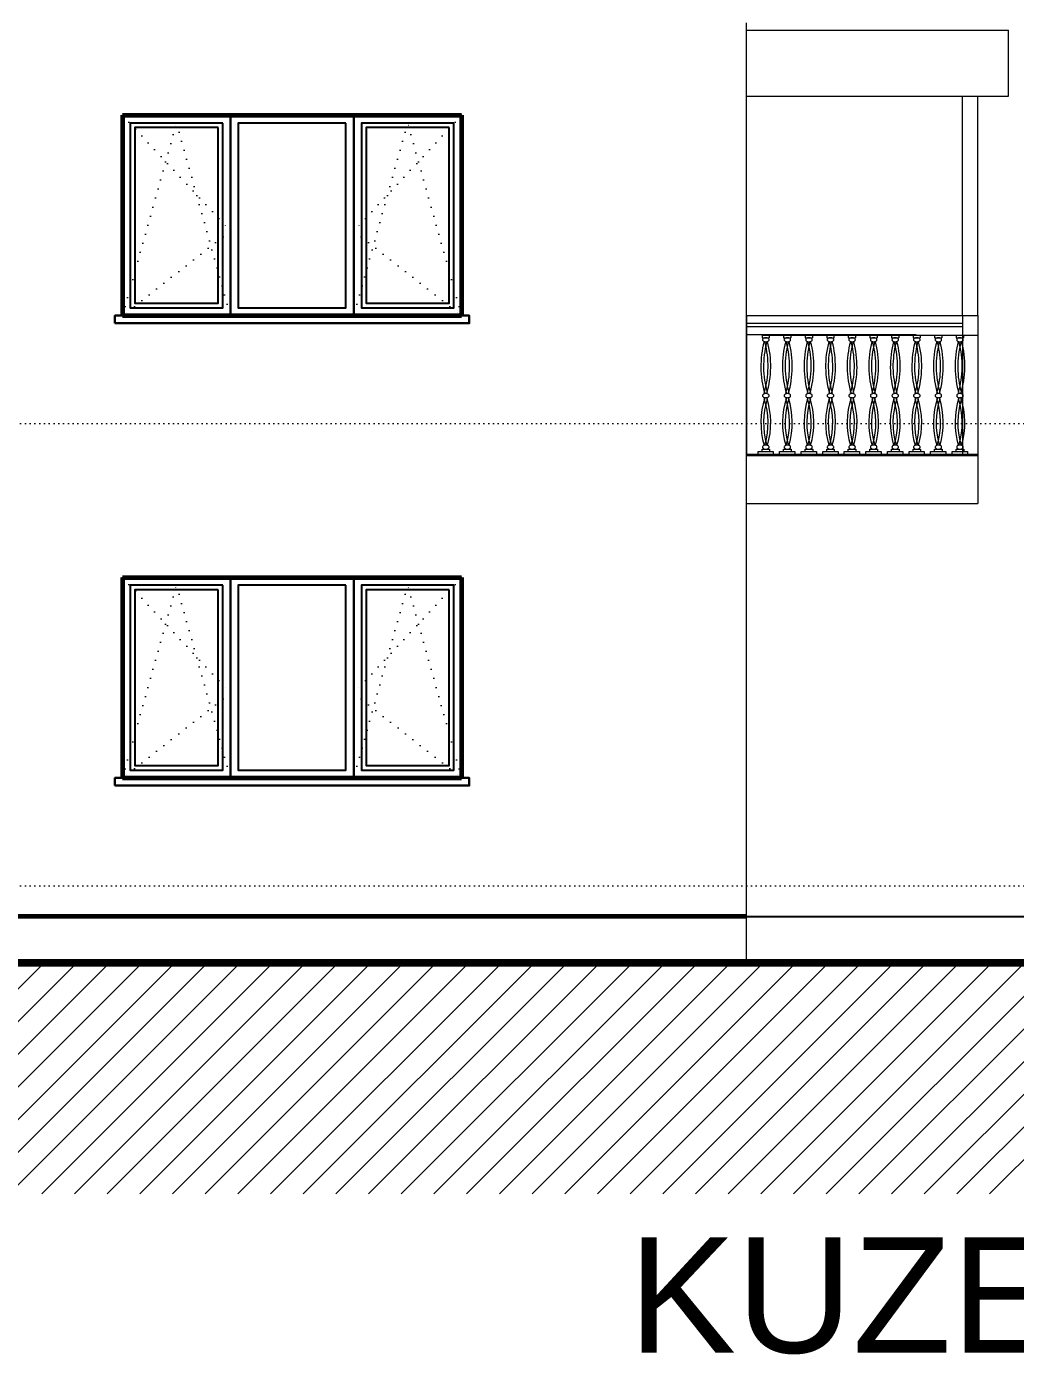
# Model space of a CAD drawing. Extents: x 775040 to 808375, y 4159409 to 4163651.
# Drawn here: x 800378 to 801020, y 4161774 to 4162636 of the extents above; entities that cross this region are included whole.
import ezdxf

# ---------------------------------------------------------------- set-up
doc = ezdxf.new("R2010")
doc.units = 0
doc.header["$MEASUREMENT"] = 0
doc.linetypes.add('ACAD_ISO07W100', pattern=[3, 0, -3])
doc.linetypes.add('DUZ', pattern=[500, 500])
doc.layers.get('0').update_dxf_attribs({"linetype": 'DUZ'})
doc.layers.add('pencere', color=3, linetype='Continuous')
doc.layers.add('YAZI', color=3, linetype='Continuous')
for name, color, linetype, lineweight in [('Z_g1', 1, 'Continuous', 5), ('Z_g6', 6, 'Continuous', 20), ('Z_g8', 192, 'Continuous', 30), ('Z_izdot', 42, 'ACAD_ISO07W100', 9), ('Z_tarama', 8, 'Continuous', 5)]:
    doc.layers.add(name, color=color, linetype=linetype, lineweight=lineweight)
doc.styles.add('FORM', font='arial.ttf', dxfattribs={"height": 1.5})

msp = doc.modelspace()

# ---------------------------------------------------------------- linework, layer by layer
at = {"color": 0, "linetype": 'Continuous', "lineweight": 60}
for p, q in [((800440.19, 4162578.58), (800440.19, 4162448.58)), ((800440.19, 4162578.58), (800440.19, 4162468.58)), ((800440.19, 4162578.58), (800660.19, 4162578.58)), ((800440.19, 4162578.58), (800440.19, 4162448.58)), ((800440.19, 4162578.58), (800660.19, 4162578.58)), ((800660.19, 4162578.58), (800660.19, 4162448.58)), ((800660.19, 4162578.58), (800660.19, 4162468.58)), ((800660.19, 4162578.58), (800660.19, 4162448.58)), ((800440.19, 4162448.58), (800660.19, 4162448.58)), ((800440.19, 4162448.58), (800660.19, 4162448.58)), ((800440.19, 4162278.58), (800440.19, 4162148.58)), ((800440.19, 4162278.58), (800660.19, 4162278.58)), ((800660.19, 4162278.58), (800660.19, 4162148.58)), ((800440.19, 4162148.58), (800660.19, 4162148.58)), ((800845.19, 4162058.58), (799720.19, 4162058.58))]:
    msp.add_line(p, q, dxfattribs=at)
at = {"color": 1, "linetype": 'Continuous'}
msp.add_line((800845.19, 4162058.58), (801145.19, 4162058.58), dxfattribs=at)
at = {"layer": 'pencere', "color": 21}
for points in [[(800505.19, 4162573.58), (800445.19, 4162573.58), (800445.19, 4162453.58), (800505.19, 4162453.58)], [(800585.19, 4162573.58), (800515.19, 4162573.58), (800515.19, 4162453.58), (800585.19, 4162453.58)], [(800655.19, 4162573.58), (800595.19, 4162573.58), (800595.19, 4162453.58), (800655.19, 4162453.58)], [(800505.19, 4162273.58), (800445.19, 4162273.58), (800445.19, 4162153.58), (800505.19, 4162153.58)], [(800585.19, 4162273.58), (800515.19, 4162273.58), (800515.19, 4162153.58), (800585.19, 4162153.58)], [(800655.19, 4162273.58), (800595.19, 4162273.58), (800595.19, 4162153.58), (800655.19, 4162153.58)]]:
    msp.add_lwpolyline(points, close=True, dxfattribs=at)
at = {"layer": 'pencere', "color": 8}
for points in [[(800502.19, 4162570.58), (800448.19, 4162570.58), (800448.19, 4162456.58), (800502.19, 4162456.58)], [(800652.19, 4162570.58), (800598.19, 4162570.58), (800598.19, 4162456.58), (800652.19, 4162456.58)], [(800502.19, 4162270.58), (800448.19, 4162270.58), (800448.19, 4162156.58), (800502.19, 4162156.58)], [(800652.19, 4162270.58), (800598.19, 4162270.58), (800598.19, 4162156.58), (800652.19, 4162156.58)]]:
    msp.add_lwpolyline(points, close=True, dxfattribs=at)
at = {"layer": 'Z_g1'}
for p, q in [((800845.19, 4162633.78), (801015.19, 4162633.78)), ((801015.19, 4162590.98), (801015.19, 4162633.78)), ((800845.19, 4162590.98), (801015.19, 4162590.98)), ((800985.19, 4162448.58), (800985.19, 4162590.98)), ((800995.19, 4162448.58), (800995.19, 4162590.98)), ((800995.19, 4162590.98), (801015.19, 4162590.98)), ((800845.19, 4162448.58), (800995.19, 4162448.58)), ((800845.19, 4162448.58), (800845.19, 4162358.58)), ((800885.19, 4162448.58), (800995.19, 4162448.58)), ((800985.19, 4162448.58), (800985.19, 4162358.58)), ((800995.19, 4162448.58), (800995.19, 4162326.58)), ((800995.19, 4162448.58), (800995.19, 4162326.58)), ((800845.19, 4162443.58), (800985.19, 4162443.58)), ((800985.19, 4162441.21), (800845.19, 4162441.21)), ((800955.19, 4162436.03), (800845.19, 4162436.03)), ((800855.19, 4162435.85), (800995.19, 4162435.85)), ((800855.19, 4162435.79), (800855.19, 4162434.27)), ((800855.19, 4162435.79), (800860.1, 4162435.79)), ((800855.19, 4162434.27), (800859.93, 4162434.27)), ((800860.1, 4162434.27), (800860.1, 4162435.79)), ((800869.19, 4162435.79), (800869.19, 4162434.27)), ((800869.19, 4162435.79), (800874.1, 4162435.79)), ((800869.19, 4162434.27), (800873.93, 4162434.27)), ((800874.1, 4162434.27), (800874.1, 4162435.79)), ((800883.19, 4162435.79), (800883.19, 4162434.27)), ((800883.19, 4162435.79), (800888.1, 4162435.79)), ((800883.19, 4162434.27), (800887.93, 4162434.27)), ((800888.1, 4162434.27), (800888.1, 4162435.79)), ((800897.19, 4162435.79), (800897.19, 4162434.27)), ((800897.19, 4162435.79), (800902.1, 4162435.79)), ((800897.19, 4162434.27), (800901.93, 4162434.27)), ((800902.1, 4162434.27), (800902.1, 4162435.79)), ((800911.19, 4162435.79), (800911.19, 4162434.27)), ((800911.19, 4162435.79), (800916.1, 4162435.79)), ((800911.19, 4162434.27), (800915.93, 4162434.27)), ((800916.1, 4162434.27), (800916.1, 4162435.79)), ((800925.19, 4162435.79), (800925.19, 4162434.27)), ((800925.19, 4162435.79), (800930.1, 4162435.79)), ((800925.19, 4162434.27), (800929.93, 4162434.27)), ((800930.1, 4162434.27), (800930.1, 4162435.79)), ((800939.19, 4162435.79), (800939.19, 4162434.27)), ((800939.19, 4162435.79), (800944.1, 4162435.79)), ((800939.19, 4162434.27), (800943.93, 4162434.27)), ((800944.1, 4162434.27), (800944.1, 4162435.79)), ((800953.19, 4162435.79), (800953.19, 4162434.27)), ((800953.19, 4162435.79), (800958.1, 4162435.79)), ((800953.19, 4162434.27), (800957.93, 4162434.27)), ((800958.1, 4162434.27), (800958.1, 4162435.79)), ((800967.19, 4162435.79), (800967.19, 4162434.27)), ((800967.19, 4162435.79), (800972.1, 4162435.79)), ((800967.19, 4162434.27), (800971.93, 4162434.27)), ((800972.1, 4162434.27), (800972.1, 4162435.79)), ((800981.19, 4162435.79), (800981.19, 4162434.27)), ((800981.19, 4162435.79), (800986.1, 4162435.79)), ((800981.19, 4162434.27), (800985.93, 4162434.27)), ((800986.1, 4162434.27), (800986.1, 4162435.79)), ((800852.6, 4162358.31), (800852.6, 4162360.37)), ((800852.6, 4162360.37), (800862.52, 4162360.37)), ((800855.19, 4162361.89), (800860.1, 4162361.89)), ((800855.19, 4162360.37), (800855.19, 4162361.89)), ((800860.1, 4162361.89), (800860.1, 4162360.37)), ((800862.52, 4162360.37), (800862.52, 4162358.31)), ((800866.6, 4162358.31), (800866.6, 4162360.37)), ((800866.6, 4162360.37), (800876.52, 4162360.37)), ((800869.19, 4162361.89), (800874.1, 4162361.89)), ((800869.19, 4162360.37), (800869.19, 4162361.89)), ((800874.1, 4162361.89), (800874.1, 4162360.37)), ((800876.52, 4162360.37), (800876.52, 4162358.31)), ((800880.6, 4162358.31), (800880.6, 4162360.37)), ((800880.6, 4162360.37), (800890.52, 4162360.37)), ((800883.19, 4162361.89), (800888.1, 4162361.89)), ((800883.19, 4162360.37), (800883.19, 4162361.89)), ((800888.1, 4162361.89), (800888.1, 4162360.37)), ((800890.52, 4162360.37), (800890.52, 4162358.31)), ((800894.6, 4162358.31), (800894.6, 4162360.37)), ((800894.6, 4162360.37), (800904.52, 4162360.37)), ((800897.19, 4162361.89), (800902.1, 4162361.89)), ((800897.19, 4162360.37), (800897.19, 4162361.89)), ((800902.1, 4162361.89), (800902.1, 4162360.37)), ((800904.52, 4162360.37), (800904.52, 4162358.31)), ((800908.6, 4162358.31), (800908.6, 4162360.37)), ((800908.6, 4162360.37), (800918.52, 4162360.37)), ((800911.19, 4162361.89), (800916.1, 4162361.89)), ((800911.19, 4162360.37), (800911.19, 4162361.89)), ((800916.1, 4162361.89), (800916.1, 4162360.37)), ((800918.52, 4162360.37), (800918.52, 4162358.31)), ((800922.6, 4162358.31), (800922.6, 4162360.37)), ((800922.6, 4162360.37), (800932.52, 4162360.37)), ((800925.19, 4162361.89), (800930.1, 4162361.89)), ((800925.19, 4162360.37), (800925.19, 4162361.89)), ((800930.1, 4162361.89), (800930.1, 4162360.37)), ((800932.52, 4162360.37), (800932.52, 4162358.31)), ((800936.6, 4162358.31), (800936.6, 4162360.37)), ((800936.6, 4162360.37), (800946.52, 4162360.37)), ((800939.19, 4162361.89), (800944.1, 4162361.89)), ((800939.19, 4162360.37), (800939.19, 4162361.89)), ((800944.1, 4162361.89), (800944.1, 4162360.37)), ((800946.52, 4162360.37), (800946.52, 4162358.31)), ((800950.6, 4162358.31), (800950.6, 4162360.37)), ((800950.6, 4162360.37), (800960.52, 4162360.37)), ((800953.19, 4162361.89), (800958.1, 4162361.89)), ((800953.19, 4162360.37), (800953.19, 4162361.89)), ((800958.1, 4162361.89), (800958.1, 4162360.37)), ((800960.52, 4162360.37), (800960.52, 4162358.31)), ((800964.6, 4162358.31), (800964.6, 4162360.37)), ((800964.6, 4162360.37), (800974.52, 4162360.37)), ((800967.19, 4162361.89), (800972.1, 4162361.89)), ((800967.19, 4162360.37), (800967.19, 4162361.89)), ((800972.1, 4162361.89), (800972.1, 4162360.37)), ((800974.52, 4162360.37), (800974.52, 4162358.31)), ((800978.6, 4162358.31), (800978.6, 4162360.37)), ((800978.6, 4162360.37), (800988.52, 4162360.37)), ((800981.19, 4162361.89), (800986.1, 4162361.89)), ((800981.19, 4162360.37), (800981.19, 4162361.89)), ((800986.1, 4162361.89), (800986.1, 4162360.37)), ((800988.52, 4162360.37), (800988.52, 4162358.31)), ((800845.19, 4162358.58), (800995.19, 4162358.58)), ((800845.19, 4162358.58), (800995.19, 4162358.58)), ((800995.19, 4162357.57), (800845.19, 4162357.57)), ((800852.6, 4162358.31), (800862.52, 4162358.31)), ((800866.6, 4162358.31), (800876.52, 4162358.31)), ((800880.6, 4162358.31), (800890.52, 4162358.31)), ((800894.6, 4162358.31), (800904.52, 4162358.31)), ((800908.6, 4162358.31), (800918.52, 4162358.31)), ((800922.6, 4162358.31), (800932.52, 4162358.31)), ((800936.6, 4162358.31), (800946.52, 4162358.31)), ((800950.6, 4162358.31), (800960.52, 4162358.31)), ((800964.6, 4162358.31), (800974.52, 4162358.31)), ((800978.6, 4162358.31), (800988.52, 4162358.31)), ((800845.19, 4162326.58), (800995.19, 4162326.58)), ((800845.19, 4162326.58), (800995.19, 4162326.58))]:
    msp.add_line(p, q, dxfattribs=at)
for centre, radius, start, end in [((800917.03, 4162415.68), 62.58, 165.11807, 196.46309), ((800856.42, 4162432.92), 0.888, 147.08529, 180), ((800856.42, 4162432.92), 0.888, 180, 212.91471), ((800857.01, 4162432.54), 1.59, 122.61584, 147.08529), ((800857.01, 4162433.3), 1.59, 212.91471, 237.38416), ((800857.39, 4162431.93), 2.3, 104.84555, 122.61584), ((800857.39, 4162433.9), 2.3, 237.38416, 255.15445), ((800917.34, 4162415.68), 61.16, 165.36498, 196.18961), ((800797.95, 4162415.68), 61.16, 343.81039, 14.63502), ((800857.65, 4162430.98), 3.29, 90, 104.84555), ((800857.65, 4162434.86), 3.29, 255.15445, 270), ((800857.65, 4162430.98), 3.29, 75.15445, 90), ((800857.65, 4162434.86), 3.29, 270, 284.84555), ((800798.26, 4162415.68), 62.58, 343.53691, 14.88193), ((800857.9, 4162431.93), 2.3, 57.38416, 75.15445), ((800857.9, 4162433.9), 2.3, 284.84555, 302.61584), ((800858.29, 4162432.54), 1.59, 32.91471, 57.38416), ((800858.29, 4162433.3), 1.59, 302.61584, 327.08529), ((800858.87, 4162432.92), 0.888, 0, 32.91471), ((800858.87, 4162432.92), 0.888, 327.08529, 0), ((800931.03, 4162415.68), 62.58, 165.11807, 196.46309), ((800870.42, 4162432.92), 0.888, 147.08529, 180), ((800870.42, 4162432.92), 0.888, 180, 212.91471), ((800871.01, 4162432.54), 1.59, 122.61584, 147.08529), ((800871.01, 4162433.3), 1.59, 212.91471, 237.38416), ((800871.39, 4162431.93), 2.3, 104.84555, 122.61584), ((800871.39, 4162433.9), 2.3, 237.38416, 255.15445), ((800931.34, 4162415.68), 61.16, 165.36498, 196.18961), ((800811.95, 4162415.68), 61.16, 343.81039, 14.63502), ((800871.65, 4162430.98), 3.29, 90, 104.84555), ((800871.65, 4162434.86), 3.29, 255.15445, 270), ((800871.65, 4162430.98), 3.29, 75.15445, 90), ((800871.65, 4162434.86), 3.29, 270, 284.84555), ((800812.26, 4162415.68), 62.58, 343.53691, 14.88193), ((800871.9, 4162431.93), 2.3, 57.38416, 75.15445), ((800871.9, 4162433.9), 2.3, 284.84555, 302.61584), ((800872.29, 4162432.54), 1.59, 32.91471, 57.38416), ((800872.29, 4162433.3), 1.59, 302.61584, 327.08529), ((800872.87, 4162432.92), 0.888, 0, 32.91471), ((800872.87, 4162432.92), 0.888, 327.08529, 0), ((800945.03, 4162415.68), 62.58, 165.11807, 196.46309), ((800884.42, 4162432.92), 0.888, 147.08529, 180), ((800884.42, 4162432.92), 0.888, 180, 212.91471), ((800885.01, 4162432.54), 1.59, 122.61584, 147.08529), ((800885.01, 4162433.3), 1.59, 212.91471, 237.38416), ((800885.39, 4162431.93), 2.3, 104.84555, 122.61584), ((800885.39, 4162433.9), 2.3, 237.38416, 255.15445), ((800945.34, 4162415.68), 61.16, 165.36498, 196.18961), ((800825.95, 4162415.68), 61.16, 343.81039, 14.63502), ((800885.65, 4162430.98), 3.29, 90, 104.84555), ((800885.65, 4162434.86), 3.29, 255.15445, 270), ((800885.65, 4162430.98), 3.29, 75.15445, 90), ((800885.65, 4162434.86), 3.29, 270, 284.84555), ((800826.26, 4162415.68), 62.58, 343.53691, 14.88193), ((800885.9, 4162431.93), 2.3, 57.38416, 75.15445), ((800885.9, 4162433.9), 2.3, 284.84555, 302.61584), ((800886.29, 4162432.54), 1.59, 32.91471, 57.38416), ((800886.29, 4162433.3), 1.59, 302.61584, 327.08529), ((800886.87, 4162432.92), 0.888, 0, 32.91471), ((800886.87, 4162432.92), 0.888, 327.08529, 0), ((800959.03, 4162415.68), 62.58, 165.11807, 196.46309), ((800898.42, 4162432.92), 0.888, 147.08529, 180), ((800898.42, 4162432.92), 0.888, 180, 212.91471), ((800899.01, 4162432.54), 1.59, 122.61584, 147.08529), ((800899.01, 4162433.3), 1.59, 212.91471, 237.38416), ((800899.39, 4162431.93), 2.3, 104.84555, 122.61584), ((800899.39, 4162433.9), 2.3, 237.38416, 255.15445), ((800959.34, 4162415.68), 61.16, 165.36498, 196.18961), ((800839.95, 4162415.68), 61.16, 343.81039, 14.63502), ((800899.65, 4162430.98), 3.29, 90, 104.84555), ((800899.65, 4162434.86), 3.29, 255.15445, 270), ((800899.65, 4162430.98), 3.29, 75.15445, 90), ((800899.65, 4162434.86), 3.29, 270, 284.84555), ((800840.26, 4162415.68), 62.58, 343.53691, 14.88193), ((800899.9, 4162431.93), 2.3, 57.38416, 75.15445), ((800899.9, 4162433.9), 2.3, 284.84555, 302.61584), ((800900.29, 4162432.54), 1.59, 32.91471, 57.38416), ((800900.29, 4162433.3), 1.59, 302.61584, 327.08529), ((800900.87, 4162432.92), 0.888, 0, 32.91471), ((800900.87, 4162432.92), 0.888, 327.08529, 0), ((800973.03, 4162415.68), 62.58, 165.11807, 196.46309), ((800912.42, 4162432.92), 0.888, 147.08529, 180), ((800912.42, 4162432.92), 0.888, 180, 212.91471), ((800913.01, 4162432.54), 1.59, 122.61584, 147.08529), ((800913.01, 4162433.3), 1.59, 212.91471, 237.38416), ((800913.39, 4162431.93), 2.3, 104.84555, 122.61584), ((800913.39, 4162433.9), 2.3, 237.38416, 255.15445), ((800973.34, 4162415.68), 61.16, 165.36498, 196.18961), ((800853.95, 4162415.68), 61.16, 343.81039, 14.63502), ((800913.65, 4162430.98), 3.29, 90, 104.84555), ((800913.65, 4162434.86), 3.29, 255.15445, 270), ((800913.65, 4162430.98), 3.29, 75.15445, 90), ((800913.65, 4162434.86), 3.29, 270, 284.84555), ((800854.26, 4162415.68), 62.58, 343.53691, 14.88193), ((800913.9, 4162431.93), 2.3, 57.38416, 75.15445), ((800913.9, 4162433.9), 2.3, 284.84555, 302.61584), ((800914.29, 4162432.54), 1.59, 32.91471, 57.38416), ((800914.29, 4162433.3), 1.59, 302.61584, 327.08529), ((800914.87, 4162432.92), 0.888, 0, 32.91471), ((800914.87, 4162432.92), 0.888, 327.08529, 0), ((800987.03, 4162415.68), 62.58, 165.11807, 196.46309), ((800926.42, 4162432.92), 0.888, 147.08529, 180), ((800926.42, 4162432.92), 0.888, 180, 212.91471), ((800927.01, 4162432.54), 1.59, 122.61584, 147.08529), ((800927.01, 4162433.3), 1.59, 212.91471, 237.38416), ((800927.39, 4162431.93), 2.3, 104.84555, 122.61584), ((800927.39, 4162433.9), 2.3, 237.38416, 255.15445), ((800987.34, 4162415.68), 61.16, 165.36498, 196.18961), ((800867.95, 4162415.68), 61.16, 343.81039, 14.63502), ((800927.65, 4162430.98), 3.29, 90, 104.84555), ((800927.65, 4162434.86), 3.29, 255.15445, 270), ((800927.65, 4162430.98), 3.29, 75.15445, 90), ((800927.65, 4162434.86), 3.29, 270, 284.84555), ((800868.26, 4162415.68), 62.58, 343.53691, 14.88193), ((800927.9, 4162431.93), 2.3, 57.38416, 75.15445), ((800927.9, 4162433.9), 2.3, 284.84555, 302.61584), ((800928.29, 4162432.54), 1.59, 32.91471, 57.38416), ((800928.29, 4162433.3), 1.59, 302.61584, 327.08529), ((800928.87, 4162432.92), 0.888, 0, 32.91471), ((800928.87, 4162432.92), 0.888, 327.08529, 0), ((801001.03, 4162415.68), 62.58, 165.11807, 196.46309), ((800940.42, 4162432.92), 0.888, 147.08529, 180), ((800940.42, 4162432.92), 0.888, 180, 212.91471), ((800941.01, 4162432.54), 1.59, 122.61584, 147.08529), ((800941.01, 4162433.3), 1.59, 212.91471, 237.38416), ((800941.39, 4162431.93), 2.3, 104.84555, 122.61584), ((800941.39, 4162433.9), 2.3, 237.38416, 255.15445), ((801001.34, 4162415.68), 61.16, 165.36498, 196.18961), ((800881.95, 4162415.68), 61.16, 343.81039, 14.63502), ((800941.65, 4162430.98), 3.29, 90, 104.84555), ((800941.65, 4162434.86), 3.29, 255.15445, 270), ((800941.65, 4162430.98), 3.29, 75.15445, 90), ((800941.65, 4162434.86), 3.29, 270, 284.84555), ((800882.26, 4162415.68), 62.58, 343.53691, 14.88193), ((800941.9, 4162431.93), 2.3, 57.38416, 75.15445), ((800941.9, 4162433.9), 2.3, 284.84555, 302.61584), ((800942.29, 4162432.54), 1.59, 32.91471, 57.38416), ((800942.29, 4162433.3), 1.59, 302.61584, 327.08529), ((800942.87, 4162432.92), 0.888, 0, 32.91471), ((800942.87, 4162432.92), 0.888, 327.08529, 0), ((801015.03, 4162415.68), 62.58, 165.11807, 196.46309), ((800954.42, 4162432.92), 0.888, 147.08529, 180), ((800954.42, 4162432.92), 0.888, 180, 212.91471), ((800955.01, 4162432.54), 1.59, 122.61584, 147.08529), ((800955.01, 4162433.3), 1.59, 212.91471, 237.38416), ((800955.39, 4162431.93), 2.3, 104.84555, 122.61584), ((800955.39, 4162433.9), 2.3, 237.38416, 255.15445), ((801015.34, 4162415.68), 61.16, 165.36498, 196.18961), ((800895.95, 4162415.68), 61.16, 343.81039, 14.63502), ((800955.65, 4162430.98), 3.29, 90, 104.84555), ((800955.65, 4162434.86), 3.29, 255.15445, 270), ((800955.65, 4162430.98), 3.29, 75.15445, 90), ((800955.65, 4162434.86), 3.29, 270, 284.84555), ((800896.26, 4162415.68), 62.58, 343.53691, 14.88193), ((800955.9, 4162431.93), 2.3, 57.38416, 75.15445), ((800955.9, 4162433.9), 2.3, 284.84555, 302.61584), ((800956.29, 4162432.54), 1.59, 32.91471, 57.38416), ((800956.29, 4162433.3), 1.59, 302.61584, 327.08529), ((800956.87, 4162432.92), 0.888, 0, 32.91471), ((800956.87, 4162432.92), 0.888, 327.08529, 0), ((801029.03, 4162415.68), 62.58, 165.11807, 196.46309), ((800968.42, 4162432.92), 0.888, 147.08529, 180), ((800968.42, 4162432.92), 0.888, 180, 212.91471), ((800969.01, 4162432.54), 1.59, 122.61584, 147.08529), ((800969.01, 4162433.3), 1.59, 212.91471, 237.38416), ((800969.39, 4162431.93), 2.3, 104.84555, 122.61584), ((800969.39, 4162433.9), 2.3, 237.38416, 255.15445), ((801029.34, 4162415.68), 61.16, 165.36498, 196.18961), ((800909.95, 4162415.68), 61.16, 343.81039, 14.63502), ((800969.65, 4162430.98), 3.29, 90, 104.84555), ((800969.65, 4162434.86), 3.29, 255.15445, 270), ((800969.65, 4162430.98), 3.29, 75.15445, 90), ((800969.65, 4162434.86), 3.29, 270, 284.84555), ((800910.26, 4162415.68), 62.58, 343.53691, 14.88193), ((800969.9, 4162431.93), 2.3, 57.38416, 75.15445), ((800969.9, 4162433.9), 2.3, 284.84555, 302.61584), ((800970.29, 4162432.54), 1.59, 32.91471, 57.38416), ((800970.29, 4162433.3), 1.59, 302.61584, 327.08529), ((800970.87, 4162432.92), 0.888, 0, 32.91471), ((800970.87, 4162432.92), 0.888, 327.08529, 0), ((801043.03, 4162415.68), 62.58, 165.11807, 196.46309), ((800982.42, 4162432.92), 0.888, 147.08529, 180), ((800982.42, 4162432.92), 0.888, 180, 212.91471), ((800983.01, 4162432.54), 1.59, 122.61584, 147.08529), ((800983.01, 4162433.3), 1.59, 212.91471, 237.38416), ((800983.39, 4162431.93), 2.3, 104.84555, 122.61584), ((800983.39, 4162433.9), 2.3, 237.38416, 255.15445), ((801043.34, 4162415.68), 61.16, 165.36498, 196.18961), ((800923.95, 4162415.68), 61.16, 343.81039, 14.63502), ((800983.65, 4162430.98), 3.29, 90, 104.84555), ((800983.65, 4162434.86), 3.29, 255.15445, 270), ((800983.65, 4162430.98), 3.29, 75.15445, 90), ((800983.65, 4162434.86), 3.29, 270, 284.84555), ((800924.26, 4162415.68), 62.58, 343.53691, 14.88193), ((800983.9, 4162431.93), 2.3, 57.38416, 75.15445), ((800983.9, 4162433.9), 2.3, 284.84555, 302.61584), ((800984.29, 4162432.54), 1.59, 32.91471, 57.38416), ((800984.29, 4162433.3), 1.59, 302.61584, 327.08529), ((800984.87, 4162432.92), 0.888, 0, 32.91471), ((800984.87, 4162432.92), 0.888, 327.08529, 0), ((800906.62, 4162379.05), 52.17, 161.95585, 196.30904), ((800856.42, 4162396.65), 0.888, 147.08529, 180), ((800856.42, 4162396.65), 0.888, 180, 212.91471), ((800857.01, 4162396.27), 1.59, 122.61584, 147.08529), ((800857.01, 4162397.03), 1.59, 212.91471, 237.38416), ((800857.39, 4162395.67), 2.3, 104.84555, 122.61584), ((800857.39, 4162397.64), 2.3, 237.38416, 255.15445), ((800857.65, 4162394.71), 3.29, 90, 104.84555), ((800857.65, 4162398.6), 3.29, 255.15445, 270), ((800857.65, 4162394.71), 3.29, 75.15445, 90), ((800857.65, 4162398.6), 3.29, 270, 284.84555), ((800808.67, 4162379.05), 52.17, 343.69096, 18.04415), ((800857.9, 4162395.67), 2.3, 57.38416, 75.15445), ((800857.9, 4162397.64), 2.3, 284.84555, 302.61584), ((800858.29, 4162396.27), 1.59, 32.91471, 57.38416), ((800858.29, 4162397.03), 1.59, 302.61584, 327.08529), ((800858.87, 4162396.65), 0.888, 0, 32.91471), ((800858.87, 4162396.65), 0.888, 327.08529, 0), ((800920.62, 4162379.05), 52.17, 161.95585, 196.30904), ((800870.42, 4162396.65), 0.888, 147.08529, 180), ((800870.42, 4162396.65), 0.888, 180, 212.91471), ((800871.01, 4162396.27), 1.59, 122.61584, 147.08529), ((800871.01, 4162397.03), 1.59, 212.91471, 237.38416), ((800871.39, 4162395.67), 2.3, 104.84555, 122.61584), ((800871.39, 4162397.64), 2.3, 237.38416, 255.15445), ((800871.65, 4162394.71), 3.29, 90, 104.84555), ((800871.65, 4162398.6), 3.29, 255.15445, 270), ((800871.65, 4162394.71), 3.29, 75.15445, 90), ((800871.65, 4162398.6), 3.29, 270, 284.84555), ((800822.67, 4162379.05), 52.17, 343.69096, 18.04415), ((800871.9, 4162395.67), 2.3, 57.38416, 75.15445), ((800871.9, 4162397.64), 2.3, 284.84555, 302.61584), ((800872.29, 4162396.27), 1.59, 32.91471, 57.38416), ((800872.29, 4162397.03), 1.59, 302.61584, 327.08529), ((800872.87, 4162396.65), 0.888, 0, 32.91471), ((800872.87, 4162396.65), 0.888, 327.08529, 0), ((800934.62, 4162379.05), 52.17, 161.95585, 196.30904), ((800884.42, 4162396.65), 0.888, 147.08529, 180), ((800884.42, 4162396.65), 0.888, 180, 212.91471), ((800885.01, 4162396.27), 1.59, 122.61584, 147.08529), ((800885.01, 4162397.03), 1.59, 212.91471, 237.38416), ((800885.39, 4162395.67), 2.3, 104.84555, 122.61584), ((800885.39, 4162397.64), 2.3, 237.38416, 255.15445), ((800885.65, 4162394.71), 3.29, 90, 104.84555), ((800885.65, 4162398.6), 3.29, 255.15445, 270), ((800885.65, 4162394.71), 3.29, 75.15445, 90), ((800885.65, 4162398.6), 3.29, 270, 284.84555), ((800836.67, 4162379.05), 52.17, 343.69096, 18.04415), ((800885.9, 4162395.67), 2.3, 57.38416, 75.15445), ((800885.9, 4162397.64), 2.3, 284.84555, 302.61584), ((800886.29, 4162396.27), 1.59, 32.91471, 57.38416), ((800886.29, 4162397.03), 1.59, 302.61584, 327.08529), ((800886.87, 4162396.65), 0.888, 0, 32.91471), ((800886.87, 4162396.65), 0.888, 327.08529, 0), ((800948.62, 4162379.05), 52.17, 161.95585, 196.30904), ((800898.42, 4162396.65), 0.888, 147.08529, 180), ((800898.42, 4162396.65), 0.888, 180, 212.91471), ((800899.01, 4162396.27), 1.59, 122.61584, 147.08529), ((800899.01, 4162397.03), 1.59, 212.91471, 237.38416), ((800899.39, 4162395.67), 2.3, 104.84555, 122.61584), ((800899.39, 4162397.64), 2.3, 237.38416, 255.15445), ((800899.65, 4162394.71), 3.29, 90, 104.84555), ((800899.65, 4162398.6), 3.29, 255.15445, 270), ((800899.65, 4162394.71), 3.29, 75.15445, 90), ((800899.65, 4162398.6), 3.29, 270, 284.84555), ((800850.67, 4162379.05), 52.17, 343.69096, 18.04415), ((800899.9, 4162395.67), 2.3, 57.38416, 75.15445), ((800899.9, 4162397.64), 2.3, 284.84555, 302.61584), ((800900.29, 4162396.27), 1.59, 32.91471, 57.38416), ((800900.29, 4162397.03), 1.59, 302.61584, 327.08529), ((800900.87, 4162396.65), 0.888, 0, 32.91471), ((800900.87, 4162396.65), 0.888, 327.08529, 0), ((800962.62, 4162379.05), 52.17, 161.95585, 196.30904), ((800912.42, 4162396.65), 0.888, 147.08529, 180), ((800912.42, 4162396.65), 0.888, 180, 212.91471), ((800913.01, 4162396.27), 1.59, 122.61584, 147.08529), ((800913.01, 4162397.03), 1.59, 212.91471, 237.38416), ((800913.39, 4162395.67), 2.3, 104.84555, 122.61584), ((800913.39, 4162397.64), 2.3, 237.38416, 255.15445), ((800913.65, 4162394.71), 3.29, 90, 104.84555), ((800913.65, 4162398.6), 3.29, 255.15445, 270), ((800913.65, 4162394.71), 3.29, 75.15445, 90), ((800913.65, 4162398.6), 3.29, 270, 284.84555), ((800864.67, 4162379.05), 52.17, 343.69096, 18.04415), ((800913.9, 4162395.67), 2.3, 57.38416, 75.15445), ((800913.9, 4162397.64), 2.3, 284.84555, 302.61584), ((800914.29, 4162396.27), 1.59, 32.91471, 57.38416), ((800914.29, 4162397.03), 1.59, 302.61584, 327.08529), ((800914.87, 4162396.65), 0.888, 0, 32.91471), ((800914.87, 4162396.65), 0.888, 327.08529, 0), ((800976.62, 4162379.05), 52.17, 161.95585, 196.30904), ((800926.42, 4162396.65), 0.888, 147.08529, 180), ((800926.42, 4162396.65), 0.888, 180, 212.91471), ((800927.01, 4162396.27), 1.59, 122.61584, 147.08529), ((800927.01, 4162397.03), 1.59, 212.91471, 237.38416), ((800927.39, 4162395.67), 2.3, 104.84555, 122.61584), ((800927.39, 4162397.64), 2.3, 237.38416, 255.15445), ((800927.65, 4162394.71), 3.29, 90, 104.84555), ((800927.65, 4162398.6), 3.29, 255.15445, 270), ((800927.65, 4162394.71), 3.29, 75.15445, 90), ((800927.65, 4162398.6), 3.29, 270, 284.84555), ((800878.67, 4162379.05), 52.17, 343.69096, 18.04415), ((800927.9, 4162395.67), 2.3, 57.38416, 75.15445), ((800927.9, 4162397.64), 2.3, 284.84555, 302.61584), ((800928.29, 4162396.27), 1.59, 32.91471, 57.38416), ((800928.29, 4162397.03), 1.59, 302.61584, 327.08529), ((800928.87, 4162396.65), 0.888, 0, 32.91471), ((800928.87, 4162396.65), 0.888, 327.08529, 0), ((800990.62, 4162379.05), 52.17, 161.95585, 196.30904), ((800940.42, 4162396.65), 0.888, 147.08529, 180), ((800940.42, 4162396.65), 0.888, 180, 212.91471), ((800941.01, 4162396.27), 1.59, 122.61584, 147.08529), ((800941.01, 4162397.03), 1.59, 212.91471, 237.38416), ((800941.39, 4162395.67), 2.3, 104.84555, 122.61584), ((800941.39, 4162397.64), 2.3, 237.38416, 255.15445), ((800941.65, 4162394.71), 3.29, 90, 104.84555), ((800941.65, 4162398.6), 3.29, 255.15445, 270), ((800941.65, 4162394.71), 3.29, 75.15445, 90), ((800941.65, 4162398.6), 3.29, 270, 284.84555), ((800892.67, 4162379.05), 52.17, 343.69096, 18.04415), ((800941.9, 4162395.67), 2.3, 57.38416, 75.15445), ((800941.9, 4162397.64), 2.3, 284.84555, 302.61584), ((800942.29, 4162396.27), 1.59, 32.91471, 57.38416), ((800942.29, 4162397.03), 1.59, 302.61584, 327.08529), ((800942.87, 4162396.65), 0.888, 0, 32.91471), ((800942.87, 4162396.65), 0.888, 327.08529, 0), ((801004.62, 4162379.05), 52.17, 161.95585, 196.30904), ((800954.42, 4162396.65), 0.888, 147.08529, 180), ((800954.42, 4162396.65), 0.888, 180, 212.91471), ((800955.01, 4162396.27), 1.59, 122.61584, 147.08529), ((800955.01, 4162397.03), 1.59, 212.91471, 237.38416), ((800955.39, 4162395.67), 2.3, 104.84555, 122.61584), ((800955.39, 4162397.64), 2.3, 237.38416, 255.15445), ((800955.65, 4162394.71), 3.29, 90, 104.84555), ((800955.65, 4162398.6), 3.29, 255.15445, 270), ((800955.65, 4162394.71), 3.29, 75.15445, 90), ((800955.65, 4162398.6), 3.29, 270, 284.84555), ((800906.67, 4162379.05), 52.17, 343.69096, 18.04415), ((800955.9, 4162395.67), 2.3, 57.38416, 75.15445), ((800955.9, 4162397.64), 2.3, 284.84555, 302.61584), ((800956.29, 4162396.27), 1.59, 32.91471, 57.38416), ((800956.29, 4162397.03), 1.59, 302.61584, 327.08529), ((800956.87, 4162396.65), 0.888, 0, 32.91471), ((800956.87, 4162396.65), 0.888, 327.08529, 0), ((801018.62, 4162379.05), 52.17, 161.95585, 196.30904), ((800968.42, 4162396.65), 0.888, 147.08529, 180), ((800968.42, 4162396.65), 0.888, 180, 212.91471), ((800969.01, 4162396.27), 1.59, 122.61584, 147.08529), ((800969.01, 4162397.03), 1.59, 212.91471, 237.38416), ((800969.39, 4162395.67), 2.3, 104.84555, 122.61584), ((800969.39, 4162397.64), 2.3, 237.38416, 255.15445), ((800969.65, 4162394.71), 3.29, 90, 104.84555), ((800969.65, 4162398.6), 3.29, 255.15445, 270), ((800969.65, 4162394.71), 3.29, 75.15445, 90), ((800969.65, 4162398.6), 3.29, 270, 284.84555), ((800920.67, 4162379.05), 52.17, 343.69096, 18.04415), ((800969.9, 4162395.67), 2.3, 57.38416, 75.15445), ((800969.9, 4162397.64), 2.3, 284.84555, 302.61584), ((800970.29, 4162396.27), 1.59, 32.91471, 57.38416), ((800970.29, 4162397.03), 1.59, 302.61584, 327.08529), ((800970.87, 4162396.65), 0.888, 0, 32.91471), ((800970.87, 4162396.65), 0.888, 327.08529, 0), ((801032.62, 4162379.05), 52.17, 161.95585, 196.30904), ((800982.42, 4162396.65), 0.888, 147.08529, 180), ((800982.42, 4162396.65), 0.888, 180, 212.91471), ((800983.01, 4162396.27), 1.59, 122.61584, 147.08529), ((800983.01, 4162397.03), 1.59, 212.91471, 237.38416), ((800983.39, 4162395.67), 2.3, 104.84555, 122.61584), ((800983.39, 4162397.64), 2.3, 237.38416, 255.15445), ((800983.65, 4162394.71), 3.29, 90, 104.84555), ((800983.65, 4162398.6), 3.29, 255.15445, 270), ((800983.65, 4162394.71), 3.29, 75.15445, 90), ((800983.65, 4162398.6), 3.29, 270, 284.84555), ((800934.67, 4162379.05), 52.17, 343.69096, 18.04415), ((800983.9, 4162395.67), 2.3, 57.38416, 75.15445), ((800983.9, 4162397.64), 2.3, 284.84555, 302.61584), ((800984.29, 4162396.27), 1.59, 32.91471, 57.38416), ((800984.29, 4162397.03), 1.59, 302.61584, 327.08529), ((800984.87, 4162396.65), 0.888, 0, 32.91471), ((800984.87, 4162396.65), 0.888, 327.08529, 0), ((800906.77, 4162379.05), 50.59, 162.18644, 196.10094), ((800808.52, 4162379.05), 50.59, 343.89906, 17.81356), ((800920.77, 4162379.05), 50.59, 162.18644, 196.10094), ((800822.52, 4162379.05), 50.59, 343.89906, 17.81356), ((800934.77, 4162379.05), 50.59, 162.18644, 196.10094), ((800836.52, 4162379.05), 50.59, 343.89906, 17.81356), ((800948.77, 4162379.05), 50.59, 162.18644, 196.10094), ((800850.52, 4162379.05), 50.59, 343.89906, 17.81356), ((800962.77, 4162379.05), 50.59, 162.18644, 196.10094), ((800864.52, 4162379.05), 50.59, 343.89906, 17.81356), ((800976.77, 4162379.05), 50.59, 162.18644, 196.10094), ((800878.52, 4162379.05), 50.59, 343.89906, 17.81356), ((800990.77, 4162379.05), 50.59, 162.18644, 196.10094), ((800892.52, 4162379.05), 50.59, 343.89906, 17.81356), ((801004.77, 4162379.05), 50.59, 162.18644, 196.10094), ((800906.52, 4162379.05), 50.59, 343.89906, 17.81356), ((801018.77, 4162379.05), 50.59, 162.18644, 196.10094), ((800920.52, 4162379.05), 50.59, 343.89906, 17.81356), ((801032.77, 4162379.05), 50.59, 162.18644, 196.10094), ((800934.52, 4162379.05), 50.59, 343.89906, 17.81356), ((800856.42, 4162363.24), 0.888, 147.08529, 180), ((800856.42, 4162363.24), 0.888, 180, 212.91471), ((800857.01, 4162362.86), 1.59, 122.61584, 147.08529), ((800857.01, 4162363.62), 1.59, 212.91471, 237.38416), ((800857.39, 4162362.26), 2.3, 104.84555, 122.61584), ((800857.39, 4162364.23), 2.3, 237.38416, 255.15445), ((800857.65, 4162361.3), 3.29, 90, 104.84555), ((800857.65, 4162365.18), 3.29, 255.15445, 270), ((800857.65, 4162361.3), 3.29, 75.15445, 90), ((800857.65, 4162365.18), 3.29, 270, 284.84555), ((800857.9, 4162362.26), 2.3, 57.38416, 75.15445), ((800857.9, 4162364.23), 2.3, 284.84555, 302.61584), ((800858.29, 4162362.86), 1.59, 32.91471, 57.38416), ((800858.29, 4162363.62), 1.59, 302.61584, 327.08529), ((800858.87, 4162363.24), 0.888, 0, 32.91471), ((800858.87, 4162363.24), 0.888, 327.08529, 0), ((800870.42, 4162363.24), 0.888, 147.08529, 180), ((800870.42, 4162363.24), 0.888, 180, 212.91471), ((800871.01, 4162362.86), 1.59, 122.61584, 147.08529), ((800871.01, 4162363.62), 1.59, 212.91471, 237.38416), ((800871.39, 4162362.26), 2.3, 104.84555, 122.61584), ((800871.39, 4162364.23), 2.3, 237.38416, 255.15445), ((800871.65, 4162361.3), 3.29, 90, 104.84555), ((800871.65, 4162365.18), 3.29, 255.15445, 270), ((800871.65, 4162361.3), 3.29, 75.15445, 90), ((800871.65, 4162365.18), 3.29, 270, 284.84555), ((800871.9, 4162362.26), 2.3, 57.38416, 75.15445), ((800871.9, 4162364.23), 2.3, 284.84555, 302.61584), ((800872.29, 4162362.86), 1.59, 32.91471, 57.38416), ((800872.29, 4162363.62), 1.59, 302.61584, 327.08529), ((800872.87, 4162363.24), 0.888, 0, 32.91471), ((800872.87, 4162363.24), 0.888, 327.08529, 0), ((800884.42, 4162363.24), 0.888, 147.08529, 180), ((800884.42, 4162363.24), 0.888, 180, 212.91471), ((800885.01, 4162362.86), 1.59, 122.61584, 147.08529), ((800885.01, 4162363.62), 1.59, 212.91471, 237.38416), ((800885.39, 4162362.26), 2.3, 104.84555, 122.61584), ((800885.39, 4162364.23), 2.3, 237.38416, 255.15445), ((800885.65, 4162361.3), 3.29, 90, 104.84555), ((800885.65, 4162365.18), 3.29, 255.15445, 270), ((800885.65, 4162361.3), 3.29, 75.15445, 90), ((800885.65, 4162365.18), 3.29, 270, 284.84555), ((800885.9, 4162362.26), 2.3, 57.38416, 75.15445), ((800885.9, 4162364.23), 2.3, 284.84555, 302.61584), ((800886.29, 4162362.86), 1.59, 32.91471, 57.38416), ((800886.29, 4162363.62), 1.59, 302.61584, 327.08529), ((800886.87, 4162363.24), 0.888, 0, 32.91471), ((800886.87, 4162363.24), 0.888, 327.08529, 0), ((800898.42, 4162363.24), 0.888, 147.08529, 180), ((800898.42, 4162363.24), 0.888, 180, 212.91471), ((800899.01, 4162362.86), 1.59, 122.61584, 147.08529), ((800899.01, 4162363.62), 1.59, 212.91471, 237.38416), ((800899.39, 4162362.26), 2.3, 104.84555, 122.61584), ((800899.39, 4162364.23), 2.3, 237.38416, 255.15445), ((800899.65, 4162361.3), 3.29, 90, 104.84555), ((800899.65, 4162365.18), 3.29, 255.15445, 270), ((800899.65, 4162361.3), 3.29, 75.15445, 90), ((800899.65, 4162365.18), 3.29, 270, 284.84555), ((800899.9, 4162362.26), 2.3, 57.38416, 75.15445), ((800899.9, 4162364.23), 2.3, 284.84555, 302.61584), ((800900.29, 4162362.86), 1.59, 32.91471, 57.38416), ((800900.29, 4162363.62), 1.59, 302.61584, 327.08529), ((800900.87, 4162363.24), 0.888, 0, 32.91471), ((800900.87, 4162363.24), 0.888, 327.08529, 0), ((800912.42, 4162363.24), 0.888, 147.08529, 180), ((800912.42, 4162363.24), 0.888, 180, 212.91471), ((800913.01, 4162362.86), 1.59, 122.61584, 147.08529), ((800913.01, 4162363.62), 1.59, 212.91471, 237.38416), ((800913.39, 4162362.26), 2.3, 104.84555, 122.61584), ((800913.39, 4162364.23), 2.3, 237.38416, 255.15445), ((800913.65, 4162361.3), 3.29, 90, 104.84555), ((800913.65, 4162365.18), 3.29, 255.15445, 270), ((800913.65, 4162361.3), 3.29, 75.15445, 90), ((800913.65, 4162365.18), 3.29, 270, 284.84555), ((800913.9, 4162362.26), 2.3, 57.38416, 75.15445), ((800913.9, 4162364.23), 2.3, 284.84555, 302.61584), ((800914.29, 4162362.86), 1.59, 32.91471, 57.38416), ((800914.29, 4162363.62), 1.59, 302.61584, 327.08529), ((800914.87, 4162363.24), 0.888, 0, 32.91471), ((800914.87, 4162363.24), 0.888, 327.08529, 0), ((800926.42, 4162363.24), 0.888, 147.08529, 180), ((800926.42, 4162363.24), 0.888, 180, 212.91471), ((800927.01, 4162362.86), 1.59, 122.61584, 147.08529), ((800927.01, 4162363.62), 1.59, 212.91471, 237.38416), ((800927.39, 4162362.26), 2.3, 104.84555, 122.61584), ((800927.39, 4162364.23), 2.3, 237.38416, 255.15445), ((800927.65, 4162361.3), 3.29, 90, 104.84555), ((800927.65, 4162365.18), 3.29, 255.15445, 270), ((800927.65, 4162361.3), 3.29, 75.15445, 90), ((800927.65, 4162365.18), 3.29, 270, 284.84555), ((800927.9, 4162362.26), 2.3, 57.38416, 75.15445), ((800927.9, 4162364.23), 2.3, 284.84555, 302.61584), ((800928.29, 4162362.86), 1.59, 32.91471, 57.38416), ((800928.29, 4162363.62), 1.59, 302.61584, 327.08529), ((800928.87, 4162363.24), 0.888, 0, 32.91471), ((800928.87, 4162363.24), 0.888, 327.08529, 0), ((800940.42, 4162363.24), 0.888, 147.08529, 180), ((800940.42, 4162363.24), 0.888, 180, 212.91471), ((800941.01, 4162362.86), 1.59, 122.61584, 147.08529), ((800941.01, 4162363.62), 1.59, 212.91471, 237.38416), ((800941.39, 4162362.26), 2.3, 104.84555, 122.61584), ((800941.39, 4162364.23), 2.3, 237.38416, 255.15445), ((800941.65, 4162361.3), 3.29, 90, 104.84555), ((800941.65, 4162365.18), 3.29, 255.15445, 270), ((800941.65, 4162361.3), 3.29, 75.15445, 90), ((800941.65, 4162365.18), 3.29, 270, 284.84555), ((800941.9, 4162362.26), 2.3, 57.38416, 75.15445), ((800941.9, 4162364.23), 2.3, 284.84555, 302.61584), ((800942.29, 4162362.86), 1.59, 32.91471, 57.38416), ((800942.29, 4162363.62), 1.59, 302.61584, 327.08529), ((800942.87, 4162363.24), 0.888, 0, 32.91471), ((800942.87, 4162363.24), 0.888, 327.08529, 0), ((800954.42, 4162363.24), 0.888, 147.08529, 180), ((800954.42, 4162363.24), 0.888, 180, 212.91471), ((800955.01, 4162362.86), 1.59, 122.61584, 147.08529), ((800955.01, 4162363.62), 1.59, 212.91471, 237.38416), ((800955.39, 4162362.26), 2.3, 104.84555, 122.61584), ((800955.39, 4162364.23), 2.3, 237.38416, 255.15445), ((800955.65, 4162361.3), 3.29, 90, 104.84555), ((800955.65, 4162365.18), 3.29, 255.15445, 270), ((800955.65, 4162361.3), 3.29, 75.15445, 90), ((800955.65, 4162365.18), 3.29, 270, 284.84555), ((800955.9, 4162362.26), 2.3, 57.38416, 75.15445), ((800955.9, 4162364.23), 2.3, 284.84555, 302.61584), ((800956.29, 4162362.86), 1.59, 32.91471, 57.38416), ((800956.29, 4162363.62), 1.59, 302.61584, 327.08529), ((800956.87, 4162363.24), 0.888, 0, 32.91471), ((800956.87, 4162363.24), 0.888, 327.08529, 0), ((800968.42, 4162363.24), 0.888, 147.08529, 180), ((800968.42, 4162363.24), 0.888, 180, 212.91471), ((800969.01, 4162362.86), 1.59, 122.61584, 147.08529), ((800969.01, 4162363.62), 1.59, 212.91471, 237.38416), ((800969.39, 4162362.26), 2.3, 104.84555, 122.61584), ((800969.39, 4162364.23), 2.3, 237.38416, 255.15445), ((800969.65, 4162361.3), 3.29, 90, 104.84555), ((800969.65, 4162365.18), 3.29, 255.15445, 270), ((800969.65, 4162361.3), 3.29, 75.15445, 90), ((800969.65, 4162365.18), 3.29, 270, 284.84555), ((800969.9, 4162362.26), 2.3, 57.38416, 75.15445), ((800969.9, 4162364.23), 2.3, 284.84555, 302.61584), ((800970.29, 4162362.86), 1.59, 32.91471, 57.38416), ((800970.29, 4162363.62), 1.59, 302.61584, 327.08529), ((800970.87, 4162363.24), 0.888, 0, 32.91471), ((800970.87, 4162363.24), 0.888, 327.08529, 0), ((800982.42, 4162363.24), 0.888, 147.08529, 180), ((800982.42, 4162363.24), 0.888, 180, 212.91471), ((800983.01, 4162362.86), 1.59, 122.61584, 147.08529), ((800983.01, 4162363.62), 1.59, 212.91471, 237.38416), ((800983.39, 4162362.26), 2.3, 104.84555, 122.61584), ((800983.39, 4162364.23), 2.3, 237.38416, 255.15445), ((800983.65, 4162361.3), 3.29, 90, 104.84555), ((800983.65, 4162365.18), 3.29, 255.15445, 270), ((800983.65, 4162361.3), 3.29, 75.15445, 90), ((800983.65, 4162365.18), 3.29, 270, 284.84555), ((800983.9, 4162362.26), 2.3, 57.38416, 75.15445), ((800983.9, 4162364.23), 2.3, 284.84555, 302.61584), ((800984.29, 4162362.86), 1.59, 32.91471, 57.38416), ((800984.29, 4162363.62), 1.59, 302.61584, 327.08529), ((800984.87, 4162363.24), 0.888, 0, 32.91471), ((800984.87, 4162363.24), 0.888, 327.08529, 0)]:
    msp.add_arc(centre, radius, start, end, dxfattribs=at)
at = {"layer": 'Z_g6', "color": 6, "linetype": 'Continuous'}
for p, q in [((800845.19, 4162058.58), (800845.19, 4162638.58)), ((800845.19, 4162058.58), (800845.19, 4162407.44)), ((800845.19, 4162058.58), (800845.19, 4162401.24)), ((800845.19, 4162028.58), (800845.19, 4162333.58))]:
    msp.add_line(p, q, dxfattribs=at)
at = {"layer": 'Z_g6', "linetype": 'Continuous', "const_width": 5}
msp.add_lwpolyline([(798335.54, 4162028.58), (801445.45, 4162028.58)], dxfattribs=at)
at = {"layer": 'Z_g8'}
for p, q in [((800510.19, 4162578.58), (800510.19, 4162448.58)), ((800590.19, 4162578.58), (800590.19, 4162448.58)), ((800510.19, 4162278.58), (800510.19, 4162148.58)), ((800590.19, 4162278.58), (800590.19, 4162148.58))]:
    msp.add_line(p, q, dxfattribs=at)
for points in [[(800440.19, 4162448.58), (800660.19, 4162448.58), (800660.19, 4162578.58), (800440.19, 4162578.58)], [(800435.19, 4162443.58), (800665.19, 4162443.58), (800665.19, 4162448.58), (800435.19, 4162448.58)], [(800440.19, 4162148.58), (800660.19, 4162148.58), (800660.19, 4162278.58), (800440.19, 4162278.58)], [(800435.19, 4162143.58), (800665.19, 4162143.58), (800665.19, 4162148.58), (800435.19, 4162148.58)]]:
    msp.add_lwpolyline(points, close=True, dxfattribs=at)
at = {"layer": 'Z_izdot'}
for p, q in [((801229.63, 4162378.58), (797358.13, 4162378.58)), ((801229.63, 4162078.58), (797309.63, 4162078.58))]:
    msp.add_line(p, q, dxfattribs=at)
at = {"layer": 'Z_izdot', "ltscale": 2}
for points in [[(800440.19, 4162578.58), (800510.19, 4162503.58), (800440.19, 4162448.58)], [(800660.19, 4162578.58), (800590.19, 4162503.58), (800660.19, 4162448.58)], [(800440.19, 4162448.58), (800475.19, 4162573.58), (800510.19, 4162448.58)], [(800660.19, 4162448.58), (800625.19, 4162573.58), (800590.19, 4162448.58)], [(800440.19, 4162278.58), (800510.19, 4162203.58), (800440.19, 4162148.58)], [(800660.19, 4162278.58), (800590.19, 4162203.58), (800660.19, 4162148.58)], [(800440.19, 4162148.58), (800475.19, 4162273.58), (800510.19, 4162148.58)], [(800660.19, 4162148.58), (800625.19, 4162273.58), (800590.19, 4162148.58)]]:
    msp.add_lwpolyline(points, dxfattribs=at)
at = {"layer": 'Z_tarama'}
for p, q in [((800239.23, 4161878.58), (800389.23, 4162028.58)), ((800260.45, 4161878.58), (800410.45, 4162028.58)), ((800281.66, 4161878.58), (800431.66, 4162028.58)), ((800302.87, 4161878.58), (800452.87, 4162028.58)), ((800324.09, 4161878.58), (800474.09, 4162028.58)), ((800345.3, 4161878.58), (800495.3, 4162028.58)), ((800366.51, 4161878.58), (800516.51, 4162028.58)), ((800387.73, 4161878.58), (800537.73, 4162028.58)), ((800408.94, 4161878.58), (800558.94, 4162028.58)), ((800430.15, 4161878.58), (800580.15, 4162028.58)), ((800451.37, 4161878.58), (800601.37, 4162028.58)), ((800472.58, 4161878.58), (800622.58, 4162028.58)), ((800493.79, 4161878.58), (800643.79, 4162028.58)), ((800515.01, 4161878.58), (800665.01, 4162028.58)), ((800536.22, 4161878.58), (800686.22, 4162028.58)), ((800557.43, 4161878.58), (800707.43, 4162028.58)), ((800578.64, 4161878.58), (800728.64, 4162028.58)), ((800599.86, 4161878.58), (800749.86, 4162028.58)), ((800621.07, 4161878.58), (800771.07, 4162028.58)), ((800642.28, 4161878.58), (800792.28, 4162028.58)), ((800663.5, 4161878.58), (800813.5, 4162028.58)), ((800684.71, 4161878.58), (800834.71, 4162028.58)), ((800705.92, 4161878.58), (800855.92, 4162028.58)), ((800727.14, 4161878.58), (800877.14, 4162028.58)), ((800748.35, 4161878.58), (800898.35, 4162028.58)), ((800769.56, 4161878.58), (800919.56, 4162028.58)), ((800790.78, 4161878.58), (800940.78, 4162028.58)), ((800811.99, 4161878.58), (800961.99, 4162028.58)), ((800833.2, 4161878.58), (800983.2, 4162028.58)), ((800854.42, 4161878.58), (801004.42, 4162028.58)), ((800875.63, 4161878.58), (801025.63, 4162028.58)), ((800896.84, 4161878.58), (801046.84, 4162028.58)), ((800918.06, 4161878.58), (801068.06, 4162028.58)), ((800939.27, 4161878.58), (801089.27, 4162028.58)), ((800960.48, 4161878.58), (801110.48, 4162028.58)), ((800981.7, 4161878.58), (801131.7, 4162028.58)), ((801002.91, 4161878.58), (801152.91, 4162028.58))]:
    msp.add_line(p, q, dxfattribs=at)

# ---------------------------------------------------------------- texts
at = {"layer": 'YAZI', "style": 'FORM'}
msp.add_text('KUZEY CEPHESİ', height=75, dxfattribs=at).set_placement((800768.51, 4161775.45))

doc.saveas('drawing.dxf')
